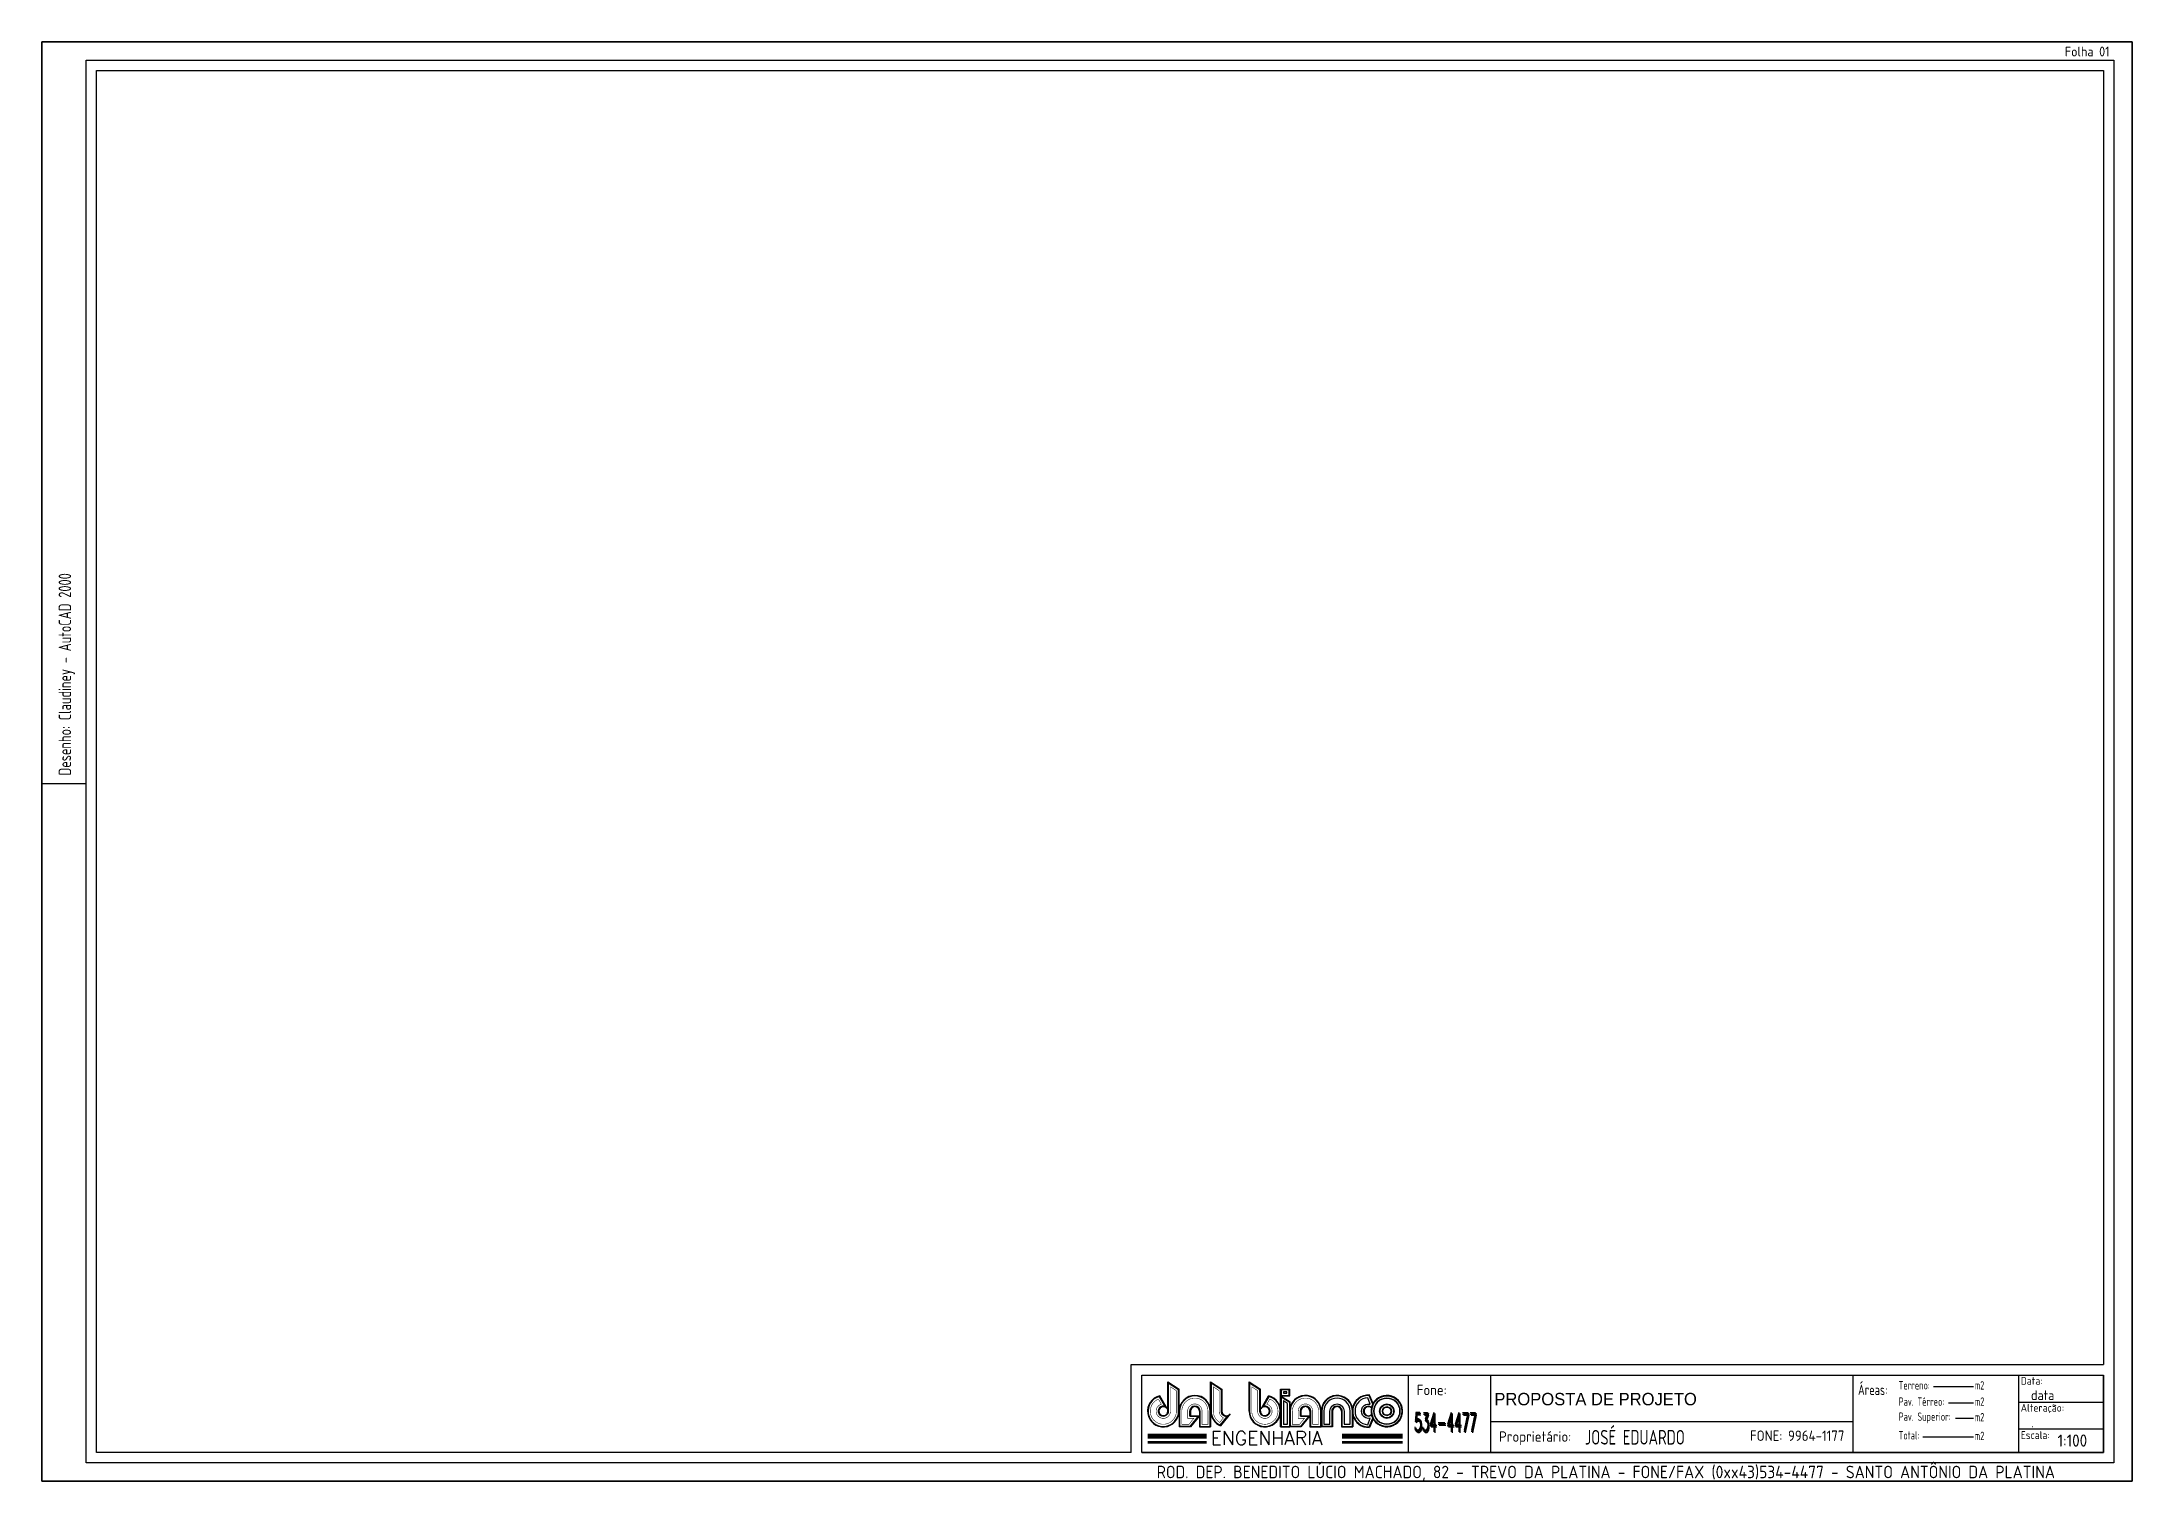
# Model space of a CAD drawing. Header units: millimetres. Extents: x 89.1 to 129.3, y 222.4 to 250.1.
import ezdxf

# ---------------------------------------------------------------- set-up
doc = ezdxf.new("R2010")
doc.units = ezdxf.units.MM
for name, color, linetype in [('021', 1, 'Continuous'), ('025', 2, 'Continuous'), ('03', 3, 'Continuous'), ('05', 5, 'Continuous'), ('LINHA EXTERMA', 170, 'Continuous'), ('LINHA INTERNA', 141, 'Continuous'), ('LINHA VERDE', 72, 'Continuous'), ('PISO', 130, 'Continuous')]:
    doc.layers.add(name, color=color, linetype=linetype)
doc.layers.add('DADOS DO CLIENTE', color=5, linetype='Continuous', plot=False)
doc.styles.add('CARIMBO', font='vinet.ttf')
doc.styles.add('COTAS', font='isocp3.shx', dxfattribs={"height": 0.15})
doc.styles.get("Standard").update_dxf_attribs({"font": 'romans.shx'})

msp = doc.modelspace()

# ---------------------------------------------------------------- hatches: boundary and pattern name
at = {"layer": 'LINHA INTERNA'}
h = msp.add_hatch(color=256, dxfattribs=at)
h.dxf.hatch_style = 1
h.paths.add_polyline_path([(115.075, 223.793, 1), (114.798, 223.793, 1)])
h.paths.add_polyline_path([(114.807, 223.793, -1), (115.067, 223.793, -1)], flags=16)
h.paths.add_polyline_path([(114.85, 223.793, -1), (115.023, 223.793, -1)], flags=0)
h.paths.add_polyline_path([(114.859, 223.793), (114.859, 223.793, -1), (115.015, 223.793), (115.015, 223.793, -1)], flags=0)

# ---------------------------------------------------------------- linework, layer by layer
at = {"layer": '021', "linetype": 'Continuous'}
for p, q in [((89.957, 235.839), (89.107, 235.839)), ((115.343, 224.486), (115.343, 222.998)), ((116.926, 224.486), (116.926, 222.998)), ((123.888, 224.486), (123.888, 222.998)), ((127.067, 224.486), (127.067, 222.998)), ((125.436, 224.266), (126.205, 224.266)), ((125.721, 223.955), (126.205, 223.955)), ((125.858, 223.66), (126.205, 223.66)), ((127.067, 223.964), (128.7, 223.964)), ((116.926, 223.592), (123.888, 223.592)), ((125.231, 223.301), (126.202, 223.301)), ((127.067, 223.451), (128.7, 223.451))]:
    msp.add_line(p, q, dxfattribs=at)
for points in [[(129.25, 222.448), (89.107, 222.448), (89.107, 250.089), (129.25, 250.089)], [(128.9, 222.798), (89.957, 222.798), (89.957, 249.739), (128.9, 249.739)]]:
    msp.add_lwpolyline(points, close=True, dxfattribs=at)
msp.add_arc((114.937, 223.793), 0.303, 153.408, 165.5646, dxfattribs=at)
at = {"layer": '05', "linetype": 'Continuous'}
for p, q in [((128.7, 222.998), (128.7, 224.486)), ((110.229, 222.998), (128.7, 222.998)), ((110.229, 222.998), (128.7, 222.998))]:
    msp.add_line(p, q, dxfattribs=at)
for points in [[(110.029, 222.998), (90.157, 222.998), (90.157, 249.539)], [(90.157, 249.539), (128.7, 249.539)], [(128.7, 249.539), (128.7, 224.686)], [(110.029, 222.998), (110.029, 224.686), (128.7, 224.686)], [(110.229, 222.998), (110.229, 224.486), (128.7, 224.486)], [(128.7, 224.486), (128.7, 222.998)], [(128.7, 224.486), (128.7, 222.998), (128.7, 222.998)], [(128.7, 222.998), (110.229, 222.998)]]:
    msp.add_lwpolyline(points, dxfattribs=at)
at = {"layer": 'LINHA EXTERMA', "linetype": 'Continuous'}
for p, q in [((110.684, 223.879), (110.57, 224.077)), ((110.722, 223.83), (110.574, 224.087)), ((110.73, 223.793), (110.73, 224.355)), ((110.73, 224.355), (110.947, 224.216)), ((110.739, 223.793), (110.739, 224.339)), ((110.739, 224.339), (110.938, 224.211)), ((110.938, 223.793), (110.938, 224.211)), ((110.947, 223.793), (110.947, 224.216)), ((111.553, 223.793), (111.553, 224.355)), ((111.553, 224.355), (111.769, 224.216)), ((111.553, 223.793), (111.553, 224.216)), ((111.561, 223.793), (111.561, 224.339)), ((111.561, 224.339), (111.76, 224.211)), ((111.76, 224.211), (111.76, 223.793)), ((111.769, 224.216), (111.769, 223.793)), ((112.291, 224.355), (112.291, 223.793)), ((112.291, 223.793), (112.291, 224.355)), ((112.291, 224.355), (112.508, 224.216)), ((112.3, 224.339), (112.3, 223.793)), ((112.3, 224.339), (112.499, 224.211)), ((112.499, 223.793), (112.499, 224.211)), ((112.508, 223.793), (112.508, 224.216)), ((112.523, 223.841), (112.664, 224.087)), ((112.555, 223.879), (112.669, 224.077)), ((112.897, 223.49), (112.897, 224.216)), ((112.897, 224.216), (113.071, 224.216)), ((112.897, 224.087), (113.079, 223.97)), ((112.897, 224.087), (113.071, 224.087)), ((112.906, 224.096), (112.906, 224.207)), ((112.906, 224.207), (113.062, 224.207)), ((112.906, 224.096), (113.062, 224.096)), ((112.906, 223.498), (112.906, 224.071)), ((112.906, 224.071), (113.071, 223.966)), ((113.062, 224.096), (113.062, 224.207)), ((113.071, 224.087), (113.071, 224.216)), ((114.666, 223.928), (114.599, 224.095)), ((114.671, 223.938), (114.605, 224.103)), ((110.947, 223.793), (110.947, 223.49)), ((110.955, 223.793), (110.955, 223.498)), ((111.155, 223.793), (111.155, 223.697)), ((111.155, 223.697), (111.318, 223.697)), ((111.318, 223.697), (111.159, 223.498)), ((111.163, 223.793), (111.163, 223.706)), ((111.336, 223.706), (111.163, 223.49)), ((111.163, 223.706), (111.336, 223.706)), ((111.336, 223.793), (111.336, 223.49)), ((111.345, 223.793), (111.345, 223.498)), ((111.544, 223.793), (111.544, 223.498)), ((111.553, 223.793), (111.553, 223.49)), ((111.882, 223.701), (111.739, 223.522)), ((111.927, 223.743), (111.741, 223.511)), ((113.071, 223.498), (113.071, 223.966)), ((113.071, 223.793), (113.071, 223.498)), ((113.079, 223.864), (113.079, 223.97)), ((113.079, 223.498), (113.079, 223.793)), ((113.278, 223.793), (113.278, 223.697)), ((113.278, 223.697), (113.442, 223.697)), ((113.442, 223.697), (113.283, 223.498)), ((113.287, 223.793), (113.287, 223.706)), ((113.46, 223.706), (113.287, 223.49)), ((113.287, 223.706), (113.46, 223.706)), ((113.46, 223.793), (113.46, 223.49)), ((113.469, 223.793), (113.469, 223.498)), ((113.668, 223.793), (113.668, 223.498)), ((113.677, 223.793), (113.677, 223.49)), ((113.685, 223.793), (113.685, 223.498)), ((113.884, 223.793), (113.884, 223.498)), ((113.893, 223.793), (113.893, 223.49)), ((114.066, 223.793), (114.066, 223.49)), ((114.075, 223.793), (114.075, 223.498)), ((114.274, 223.793), (114.274, 223.498)), ((114.282, 223.72), (114.282, 223.49)), ((114.666, 223.657), (114.599, 223.49)), ((114.671, 223.647), (114.605, 223.482)), ((111.163, 223.49), (110.947, 223.49)), ((111.159, 223.498), (110.955, 223.498)), ((111.336, 223.49), (111.553, 223.49)), ((111.345, 223.498), (111.544, 223.498)), ((112.897, 223.49), (113.071, 223.49)), ((112.906, 223.498), (113.071, 223.498)), ((113.287, 223.49), (113.071, 223.49)), ((113.283, 223.498), (113.079, 223.498)), ((113.46, 223.49), (113.677, 223.49)), ((113.469, 223.498), (113.668, 223.498)), ((113.893, 223.49), (113.677, 223.49)), ((113.884, 223.498), (113.685, 223.498)), ((114.066, 223.49), (114.282, 223.49)), ((114.075, 223.498), (114.274, 223.498))]:
    msp.add_line(p, q, dxfattribs=at)
at = {"layer": 'LINHA EXTERMA'}
msp.add_lwpolyline([(129.25, 250.089), (89.107, 250.089), (89.107, 222.448), (129.25, 222.448)], close=True, dxfattribs=at)
at = {"layer": 'LINHA EXTERMA', "linetype": 'Continuous'}
for points in [[(110.938, 224.211), (110.739, 224.339), (110.739, 223.793, -3.416268), (110.684, 223.879), (110.57, 224.077, 2.036937), (110.938, 223.793)], [(110.955, 223.793), (110.955, 223.498), (111.159, 223.498), (111.318, 223.697), (111.155, 223.697), (111.155, 223.793, -1.000001), (111.345, 223.793), (111.345, 223.498), (111.544, 223.498), (111.544, 223.793, 1)], [(111.76, 224.211), (111.561, 224.339), (111.561, 223.793, 0.299302), (111.739, 223.522), (111.882, 223.701, -0.498794), (111.76, 223.793)], [(112.669, 224.077), (112.555, 223.879, -3.416268), (112.499, 223.793), (112.499, 224.211), (112.3, 224.339), (112.3, 223.793, 2.036937)], [(113.469, 223.793), (113.469, 223.498), (113.668, 223.498), (113.668, 223.793, 1), (113.079, 223.793), (113.079, 223.498), (113.283, 223.498), (113.442, 223.697), (113.278, 223.697), (113.278, 223.793, -1)], [(113.685, 223.793), (113.685, 223.498), (113.884, 223.498), (113.884, 223.793, -1.000001), (114.075, 223.793), (114.075, 223.498), (114.274, 223.498), (114.274, 223.793, 1)], [(114.643, 223.868, -0.053093), (114.666, 223.928), (114.599, 224.095, 1.047361), (114.599, 223.49), (114.666, 223.657, -0.053093), (114.643, 223.717, -2.028476)], [(114.643, 223.793, 1), (115.231, 223.793, 1)], [(115.015, 223.793, -1.000001), (114.859, 223.793, -1.000001)]]:
    msp.add_lwpolyline(points, format="xyb", close=True, dxfattribs=at)
for points in [[(113.062, 224.207), (112.906, 224.207), (112.906, 224.096), (113.062, 224.096)], [(113.071, 223.966), (112.906, 224.071), (112.906, 223.498), (113.071, 223.498), (113.071, 223.793)]]:
    msp.add_lwpolyline(points, close=True, dxfattribs=at)
for radius in [0.294, 0.0866, 0.0779]:
    msp.add_circle((114.937, 223.793), radius, dxfattribs=at)
for centre, radius, start, end in [((110.644, 223.793), 0.303, 103.3385, 0), ((110.644, 223.793), 0.294, 104.5918, 0), ((111.25, 223.793), 0.303, 0, 180), ((111.25, 223.793), 0.294, 0, 180), ((112.594, 223.793), 0.303, 180, 76.6615), ((112.594, 223.793), 0.294, 180, 75.4082), ((113.374, 223.793), 0.303, 0, 166.2709), ((113.98, 223.793), 0.303, 9.7655, 180), ((113.98, 223.793), 0.294, 0, 180), ((114.585, 223.793), 0.312, 86.3187, 170.5083), ((114.585, 223.793), 0.303, 87.3497, 272.6503), ((114.937, 223.793), 0.303, 194.4354, 151.2508), ((110.644, 223.793), 0.0952, 65.2626, 0), ((110.644, 223.793), 0.0866, 34.3882, 0), ((111.25, 223.793), 0.0952, 0, 180), ((111.25, 223.793), 0.0866, 0, 180), ((111.856, 223.793), 0.303, 180, 247.9031), ((111.856, 223.793), 0.303, 180, 247.9031), ((111.856, 223.793), 0.294, 180, 246.6501), ((111.856, 223.793), 0.0952, 180, 286.0389), ((111.856, 223.793), 0.0866, 180, 325.1955), ((112.594, 223.793), 0.0952, 180, 114.7374), ((112.594, 223.793), 0.0866, 180, 145.6118), ((113.374, 223.793), 0.0952, 0, 180), ((113.374, 223.793), 0.0866, 0, 180), ((113.98, 223.793), 0.0952, 0, 180), ((113.98, 223.793), 0.0866, 0, 180), ((114.585, 223.793), 0.312, 193.5362, 273.6813), ((114.585, 223.793), 0.0952, 52.4848, 307.5152), ((114.585, 223.793), 0.0866, 49.9091, 310.0909), ((114.937, 223.793), 0.303, 167.3745, 192.6255)]:
    msp.add_arc(centre, radius, start, end, dxfattribs=at)
at = {"layer": 'LINHA INTERNA', "const_width": 0.01}
for points in [[(110.782, 223.793), (110.782, 224.26), (110.895, 224.187), (110.895, 223.793, -1.880315), (110.55, 224.025), (110.607, 223.926, 2.016167)], [(110.999, 223.541), (110.999, 223.793, -1), (111.501, 223.793), (111.501, 223.541), (111.388, 223.541), (111.388, 223.793, 1), (111.111, 223.793), (111.111, 223.654), (111.228, 223.654), (111.138, 223.541)], [(111.605, 224.26), (111.717, 224.187), (111.717, 223.793, 0.294952), (111.799, 223.666), (111.727, 223.577, -0.26432), (111.605, 223.793)], [(112.343, 224.26), (112.456, 224.187), (112.456, 223.793, 2.016167), (112.632, 223.926), (112.689, 224.025, -1.880315), (112.343, 223.793)], [(113.123, 223.541), (113.123, 223.793, -1), (113.625, 223.793), (113.625, 223.541), (113.512, 223.541), (113.512, 223.793, 1), (113.235, 223.793), (113.235, 223.654), (113.352, 223.654), (113.262, 223.541)], [(113.841, 223.793), (113.841, 223.541), (113.728, 223.541), (113.728, 223.793, -1), (114.231, 223.793), (114.231, 223.541), (114.118, 223.541), (114.118, 223.793, 1), (113.841, 223.793)], [(114.57, 224.052), (114.618, 223.927, 1.262097), (114.619, 223.656), (114.57, 223.533, -0.942721), (114.57, 224.052)]]:
    msp.add_lwpolyline(points, format="xyb", close=True, dxfattribs=at)
for points in [[(113.019, 224.164), (112.949, 224.164), (112.949, 224.139), (113.019, 224.139)], [(112.949, 223.992), (113.027, 223.942), (113.027, 223.541), (112.949, 223.541)]]:
    msp.add_lwpolyline(points, close=True, dxfattribs=at)
at = {"layer": 'LINHA INTERNA', "linetype": 'Continuous'}
for points in [[(113.019, 224.164), (112.949, 224.164), (112.949, 224.139), (113.019, 224.139)], [(113.027, 223.942), (112.949, 223.992), (112.949, 223.541), (113.027, 223.541)]]:
    msp.add_lwpolyline(points, close=True, dxfattribs=at)
for points in [[(113.728, 223.793), (113.728, 223.541), (113.841, 223.541), (113.841, 223.793, -1), (114.118, 223.793), (114.118, 223.541), (114.231, 223.541), (114.231, 223.793, 1)], [(114.618, 223.927, -0.001785), (114.619, 223.929), (114.57, 224.052, 0.942721), (114.57, 223.533), (114.619, 223.656, -0.001785), (114.618, 223.658, -1.269118)]]:
    msp.add_lwpolyline(points, format="xyb", close=True, dxfattribs=at)
at = {"layer": 'LINHA INTERNA', "const_width": 0.01}
msp.add_lwpolyline([(114.686, 223.793, -0.437033), (114.956, 224.043, -0.336926), (115.183, 223.841, -0.306684), (115.073, 223.582, -0.364639), (114.753, 223.622, -0.188808), (114.686, 223.793, 5.198949)], format="xyb", dxfattribs=at)
at = {"layer": 'LINHA INTERNA', "linetype": 'Continuous'}
msp.add_lwpolyline([(114.686, 223.793, 1), (115.188, 223.793, 1), (114.686, 223.793, 1)], format="xyb", dxfattribs=at)
at = {"layer": 'LINHA INTERNA'}
for radius in [0.251, 0.251, 0.139, 0.13]:
    msp.add_circle((114.937, 223.793), radius, dxfattribs=at)
at = {"layer": 'LINHA VERDE'}
for points, const_width in [([(110.341, 223.314), (111.475, 223.314)], 0.1), ([(110.341, 223.195), (111.475, 223.195)], 0.0502), ([(114.075, 223.314), (115.24, 223.314)], 0.1), ([(114.075, 223.195), (115.24, 223.195)], 0.0502)]:
    msp.add_lwpolyline(points, dxfattribs=dict(at, const_width=const_width))
at = {"layer": 'PISO'}
msp.add_lwpolyline([(89.107, 222.448), (129.25, 222.448), (129.25, 250.089), (89.107, 250.089)], close=True, dxfattribs=at)

# ---------------------------------------------------------------- texts
at = {"layer": '025', "style": 'COTAS'}
for s, height, p in [('Folha 01', 0.1875, (127.957, 249.808)), ('Data:', 0.15, (127.11, 224.3)), ('Fone:', 0.2, (115.51, 224.1)), ('data', 0.1875, (127.307, 224.005)), ('Alteração:', 0.15, (127.11, 223.784)), ('Proprietário:', 0.2, (117.093, 223.205)), ('Escala:', 0.15, (127.11, 223.259)), ('.', 0.188, (127.307, 223.483)), ('1:100', 0.2344, (127.818, 223.111))]:
    msp.add_text(s, height=height, dxfattribs=at).set_placement(p)
at = {"layer": '025', "style": 'COTAS', "width": 0.8}
for s, height, p in [('Áreas:', 0.2, (123.985, 224.103)), ('Terreno:', 0.16, (124.765, 224.209)), ('Pav. Térreo:', 0.16, (124.765, 223.897)), ('m2', 0.16, (126.224, 224.209)), ('m2', 0.16, (126.224, 223.897)), ('Pav. Superior:', 0.16, (124.765, 223.608)), ('m2', 0.16, (126.224, 223.598)), ('Total:', 0.16, (124.765, 223.249)), ('m2', 0.16, (126.224, 223.239))]:
    msp.add_text(s, height=height, dxfattribs=at).set_placement(p)
at = {"layer": '03', "style": 'COTAS', "width": 0.8}
msp.add_text('JOSÉ EDUARDO', height=0.28125, dxfattribs=at).set_placement((118.739, 223.151))
at = {"layer": 'DADOS DO CLIENTE', "style": 'COTAS'}
for s, p in [('FONE:', (121.908, 223.222)), ('9964-1177', (122.64, 223.222))]:
    msp.add_text(s, height=0.2, dxfattribs=at).set_placement(p)
at = {"layer": 'LINHA EXTERMA', "linetype": 'Continuous', "style": 'COTAS', "width": 0.8}
msp.add_text('Desenho: Claudiney - AutoCAD 2000', height=0.24, rotation=90, dxfattribs=at).set_placement((89.67, 236))
at = {"layer": 'LINHA EXTERMA', "style": 'CARIMBO'}
msp.add_text('PROPOSTA DE PROJETO', height=0.23791, dxfattribs=at).set_placement((117.001, 223.906))
at = {"layer": 'LINHA EXTERMA', "linetype": 'Continuous', "width": 0.5}
for p in [(115.459, 223.429), (115.459, 223.398)]:
    msp.add_text('534-4477', height=0.3368, dxfattribs=at).set_placement(p)
at = {"layer": 'LINHA EXTERMA', "linetype": 'Continuous'}
msp.add_text('ENGENHARIA', height=0.2639, dxfattribs=at).set_placement((111.553, 223.144))
at = {"layer": 'LINHA EXTERMA', "linetype": 'Continuous', "style": 'COTAS'}
msp.add_text('ROD. DEP. BENEDITO LÚCIO MACHADO, 82 - TREVO DA PLATINA - FONE/FAX (0xx43)534-4477 - SANTO ANTÔNIO DA PLATINA', height=0.24, dxfattribs=at).set_placement((110.516, 222.505))
at = {"layer": 'LINHA INTERNA', "linetype": 'Continuous', "width": 0.5}
for p in [(115.478, 223.41), (115.478, 223.378)]:
    msp.add_text('534-4477', height=0.3368, dxfattribs=at).set_placement(p)

doc.saveas('drawing.dxf')
